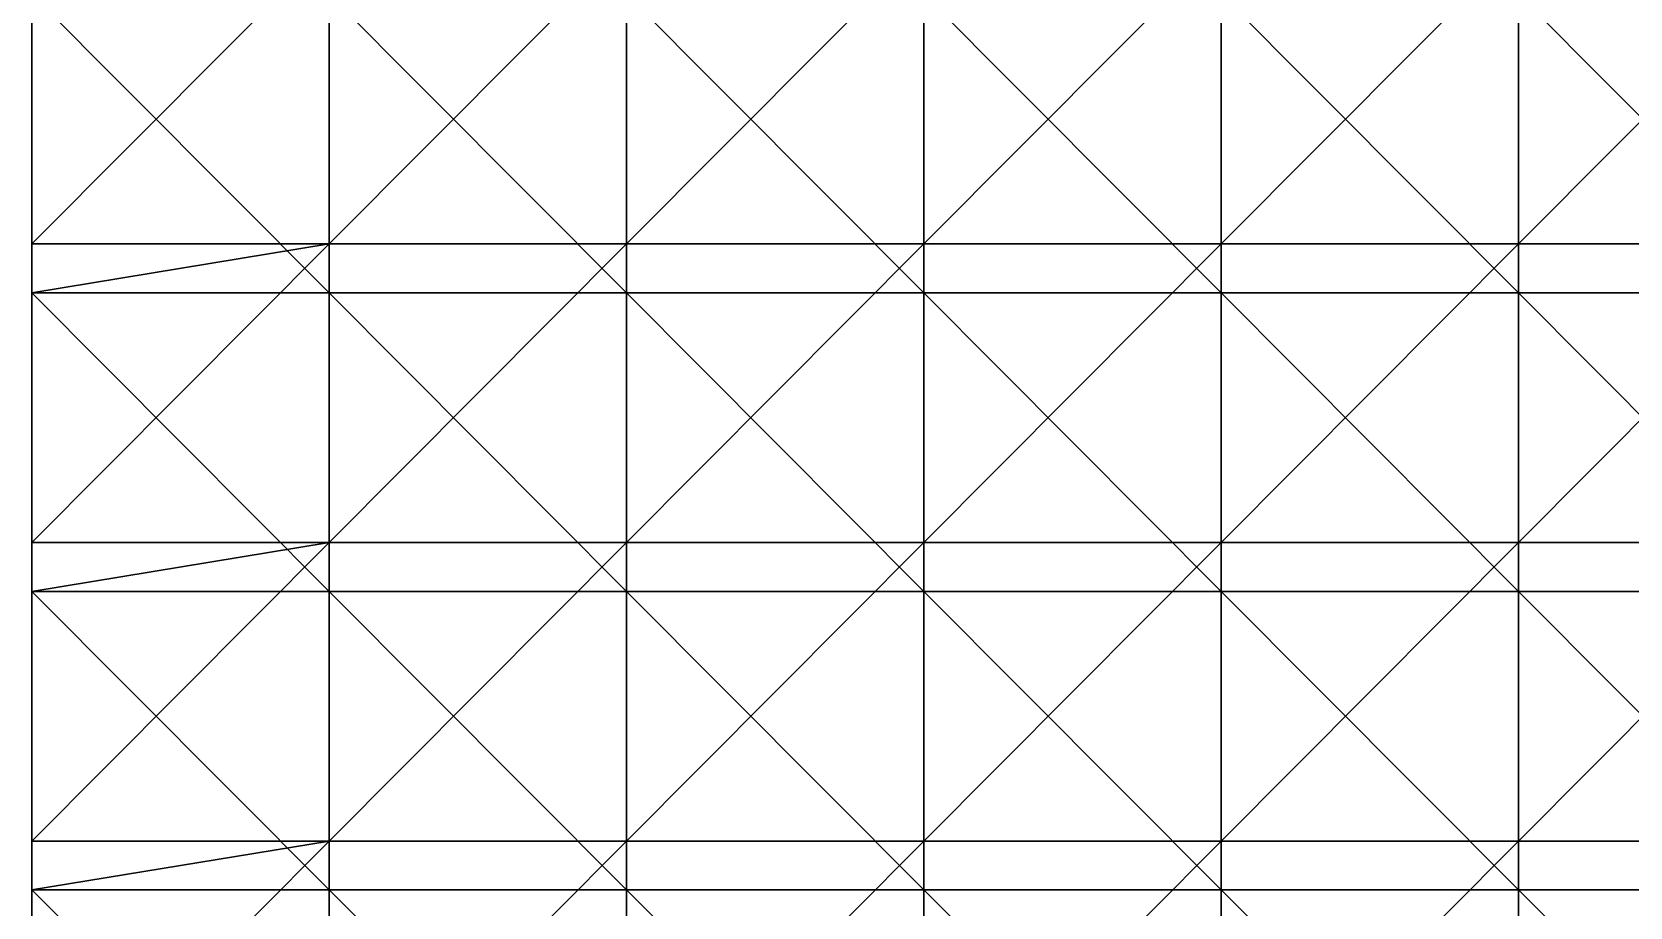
# Model space of a CAD drawing. Header units: inches. Extents: x 0 to 300, y 0 to 160.
# Drawn here: x 0 to 37.5, y 19.47 to 40 of the extents above; entities that cross this region are included whole.
import ezdxf

# ---------------------------------------------------------------- set-up
doc = ezdxf.new("R2010")
doc.units = ezdxf.units.IN
doc.header["$LTSCALE"] = 198.929398
doc.header["$MEASUREMENT"] = 0
for name, color, linetype in [('1', 7, 'CONTINUOUS'), ('4', 7, 'CONTINUOUS'), ('6', 7, 'CONTINUOUS')]:
    doc.layers.add(name, color=color, linetype=linetype)

msp = doc.modelspace()

# ---------------------------------------------------------------- linework, layer by layer
at = {"layer": '1', "linetype": 'CONTINUOUS'}
for points in [[(0, 33.881, -153.043), (0, 33.881, -146.087), (0, 40.888, -153.043), (0, 33.881, -153.043)], [(0, 35.028, -160), (0, 33.881, -153.043), (0, 40.888, -160), (0, 35.028, -160)], [(0, 40.888, -160), (0, 33.881, -153.043), (0, 40.888, -153.043), (0, 40.888, -160)], [(0, 33.881, -146.087), (0, 33.881, -139.13), (0, 40.888, -146.087), (0, 33.881, -146.087)], [(0, 40.888, -153.043), (0, 33.881, -146.087), (0, 40.888, -146.087), (0, 40.888, -153.043)], [(0, 33.881, -139.13), (0, 33.881, -132.174), (0, 40.888, -139.13), (0, 33.881, -139.13)], [(0, 40.888, -146.087), (0, 33.881, -139.13), (0, 40.888, -139.13), (0, 40.888, -146.087)], [(0, 33.881, -132.174), (0, 33.881, -125.217), (0, 40.888, -132.174), (0, 33.881, -132.174)], [(0, 40.888, -139.13), (0, 33.881, -132.174), (0, 40.888, -132.174), (0, 40.888, -139.13)], [(0, 33.881, -125.217), (0, 33.881, -118.261), (0, 40.888, -125.217), (0, 33.881, -125.217)], [(0, 40.888, -132.174), (0, 33.881, -125.217), (0, 40.888, -125.217), (0, 40.888, -132.174)], [(0, 33.881, -118.261), (0, 33.881, -111.304), (0, 40.888, -118.261), (0, 33.881, -118.261)], [(0, 40.888, -125.217), (0, 33.881, -118.261), (0, 40.888, -118.261), (0, 40.888, -125.217)], [(0, 33.881, -111.304), (0, 33.881, -104.348), (0, 40.888, -111.304), (0, 33.881, -111.304)], [(0, 40.888, -118.261), (0, 33.881, -111.304), (0, 40.888, -111.304), (0, 40.888, -118.261)], [(0, 33.881, -104.348), (0, 33.881, -97.391), (0, 40.888, -104.348), (0, 33.881, -104.348)], [(0, 40.888, -111.304), (0, 33.881, -104.348), (0, 40.888, -104.348), (0, 40.888, -111.304)], [(0, 33.881, -97.391), (0, 33.881, -90.435), (0, 40.888, -97.391), (0, 33.881, -97.391)], [(0, 40.888, -104.348), (0, 33.881, -97.391), (0, 40.888, -97.391), (0, 40.888, -104.348)], [(0, 33.881, -90.435), (0, 33.881, -83.478), (0, 40.888, -90.435), (0, 33.881, -90.435)], [(0, 40.888, -97.391), (0, 33.881, -90.435), (0, 40.888, -90.435), (0, 40.888, -97.391)], [(0, 33.881, -83.478), (0, 33.881, -76.522), (0, 40.888, -83.478), (0, 33.881, -83.478)], [(0, 40.888, -90.435), (0, 33.881, -83.478), (0, 40.888, -83.478), (0, 40.888, -90.435)], [(0, 33.881, -76.522), (0, 33.881, -69.565), (0, 40.888, -76.522), (0, 33.881, -76.522)], [(0, 40.888, -83.478), (0, 33.881, -76.522), (0, 40.888, -76.522), (0, 40.888, -83.478)], [(0, 33.881, -69.565), (0, 33.881, -62.609), (0, 40.888, -69.565), (0, 33.881, -69.565)], [(0, 40.888, -76.522), (0, 33.881, -69.565), (0, 40.888, -69.565), (0, 40.888, -76.522)], [(0, 33.881, -62.609), (0, 33.881, -55.652), (0, 40.888, -62.609), (0, 33.881, -62.609)], [(0, 40.888, -69.565), (0, 33.881, -62.609), (0, 40.888, -62.609), (0, 40.888, -69.565)], [(0, 33.881, -55.652), (0, 33.881, -48.696), (0, 40.888, -55.652), (0, 33.881, -55.652)], [(0, 40.888, -62.609), (0, 33.881, -55.652), (0, 40.888, -55.652), (0, 40.888, -62.609)], [(0, 33.881, -48.696), (0, 33.881, -41.739), (0, 40.888, -48.696), (0, 33.881, -48.696)], [(0, 40.888, -55.652), (0, 33.881, -48.696), (0, 40.888, -48.696), (0, 40.888, -55.652)], [(0, 33.881, -41.739), (0, 33.881, -34.783), (0, 40.888, -41.739), (0, 33.881, -41.739)], [(0, 40.888, -48.696), (0, 33.881, -41.739), (0, 40.888, -41.739), (0, 40.888, -48.696)], [(0, 33.881, -34.783), (0, 33.881, -27.826), (0, 40.888, -34.783), (0, 33.881, -34.783)], [(0, 40.888, -41.739), (0, 33.881, -34.783), (0, 40.888, -34.783), (0, 40.888, -41.739)], [(0, 33.881, -27.826), (0, 33.881, -20.87), (0, 40.888, -27.826), (0, 33.881, -27.826)], [(0, 40.888, -34.783), (0, 33.881, -27.826), (0, 40.888, -27.826), (0, 40.888, -34.783)], [(0, 33.881, -20.87), (0, 33.881, -13.913), (0, 40.888, -20.87), (0, 33.881, -20.87)], [(0, 40.888, -27.826), (0, 33.881, -20.87), (0, 40.888, -20.87), (0, 40.888, -27.826)], [(0, 33.881, -13.913), (0, 33.881, -6.957), (0, 40.888, -13.913), (0, 33.881, -13.913)], [(0, 40.888, -20.87), (0, 33.881, -13.913), (0, 40.888, -13.913), (0, 40.888, -20.87)], [(0, 33.881, -6.957), (0, 33.881), (0, 40.888, -6.957), (0, 33.881, -6.957)], [(0, 40.888, -13.913), (0, 33.881, -6.957), (0, 40.888, -6.957), (0, 40.888, -13.913)], [(0, 40.888, -6.957), (0, 33.881), (0, 40.888), (0, 40.888, -6.957)], [(0, 33.881, -160), (0, 33.881, -153.043), (0, 35.028, -160), (0, 33.881, -160)], [(0, 26.874, -153.043), (0, 26.874, -146.087), (0, 33.881, -153.043), (0, 26.874, -153.043)], [(0, 28.021, -160), (0, 26.874, -153.043), (0, 33.881, -160), (0, 28.021, -160)], [(0, 33.881, -160), (0, 26.874, -153.043), (0, 33.881, -153.043), (0, 33.881, -160)], [(0, 26.874, -146.087), (0, 26.874, -139.13), (0, 33.881, -146.087), (0, 26.874, -146.087)], [(0, 33.881, -153.043), (0, 26.874, -146.087), (0, 33.881, -146.087), (0, 33.881, -153.043)], [(0, 26.874, -139.13), (0, 26.874, -132.174), (0, 33.881, -139.13), (0, 26.874, -139.13)], [(0, 33.881, -146.087), (0, 26.874, -139.13), (0, 33.881, -139.13), (0, 33.881, -146.087)], [(0, 26.874, -132.174), (0, 26.874, -125.217), (0, 33.881, -132.174), (0, 26.874, -132.174)], [(0, 33.881, -139.13), (0, 26.874, -132.174), (0, 33.881, -132.174), (0, 33.881, -139.13)], [(0, 26.874, -125.217), (0, 26.874, -118.261), (0, 33.881, -125.217), (0, 26.874, -125.217)], [(0, 33.881, -132.174), (0, 26.874, -125.217), (0, 33.881, -125.217), (0, 33.881, -132.174)], [(0, 26.874, -118.261), (0, 26.874, -111.304), (0, 33.881, -118.261), (0, 26.874, -118.261)], [(0, 33.881, -125.217), (0, 26.874, -118.261), (0, 33.881, -118.261), (0, 33.881, -125.217)], [(0, 26.874, -111.304), (0, 26.874, -104.348), (0, 33.881, -111.304), (0, 26.874, -111.304)], [(0, 33.881, -118.261), (0, 26.874, -111.304), (0, 33.881, -111.304), (0, 33.881, -118.261)], [(0, 26.874, -104.348), (0, 26.874, -97.391), (0, 33.881, -104.348), (0, 26.874, -104.348)], [(0, 33.881, -111.304), (0, 26.874, -104.348), (0, 33.881, -104.348), (0, 33.881, -111.304)], [(0, 26.874, -97.391), (0, 26.874, -90.435), (0, 33.881, -97.391), (0, 26.874, -97.391)], [(0, 33.881, -104.348), (0, 26.874, -97.391), (0, 33.881, -97.391), (0, 33.881, -104.348)], [(0, 26.874, -90.435), (0, 26.874, -83.478), (0, 33.881, -90.435), (0, 26.874, -90.435)], [(0, 33.881, -97.391), (0, 26.874, -90.435), (0, 33.881, -90.435), (0, 33.881, -97.391)], [(0, 26.874, -83.478), (0, 26.874, -76.522), (0, 33.881, -83.478), (0, 26.874, -83.478)], [(0, 33.881, -90.435), (0, 26.874, -83.478), (0, 33.881, -83.478), (0, 33.881, -90.435)], [(0, 26.874, -76.522), (0, 26.874, -69.565), (0, 33.881, -76.522), (0, 26.874, -76.522)], [(0, 33.881, -83.478), (0, 26.874, -76.522), (0, 33.881, -76.522), (0, 33.881, -83.478)], [(0, 26.874, -69.565), (0, 26.874, -62.609), (0, 33.881, -69.565), (0, 26.874, -69.565)], [(0, 33.881, -76.522), (0, 26.874, -69.565), (0, 33.881, -69.565), (0, 33.881, -76.522)], [(0, 26.874, -62.609), (0, 26.874, -55.652), (0, 33.881, -62.609), (0, 26.874, -62.609)], [(0, 33.881, -69.565), (0, 26.874, -62.609), (0, 33.881, -62.609), (0, 33.881, -69.565)], [(0, 26.874, -55.652), (0, 26.874, -48.696), (0, 33.881, -55.652), (0, 26.874, -55.652)], [(0, 33.881, -62.609), (0, 26.874, -55.652), (0, 33.881, -55.652), (0, 33.881, -62.609)], [(0, 26.874, -48.696), (0, 26.874, -41.739), (0, 33.881, -48.696), (0, 26.874, -48.696)], [(0, 33.881, -55.652), (0, 26.874, -48.696), (0, 33.881, -48.696), (0, 33.881, -55.652)], [(0, 26.874, -41.739), (0, 26.874, -34.783), (0, 33.881, -41.739), (0, 26.874, -41.739)], [(0, 33.881, -48.696), (0, 26.874, -41.739), (0, 33.881, -41.739), (0, 33.881, -48.696)], [(0, 26.874, -34.783), (0, 26.874, -27.826), (0, 33.881, -34.783), (0, 26.874, -34.783)], [(0, 33.881, -41.739), (0, 26.874, -34.783), (0, 33.881, -34.783), (0, 33.881, -41.739)], [(0, 26.874, -27.826), (0, 26.874, -20.87), (0, 33.881, -27.826), (0, 26.874, -27.826)], [(0, 33.881, -34.783), (0, 26.874, -27.826), (0, 33.881, -27.826), (0, 33.881, -34.783)], [(0, 26.874, -20.87), (0, 26.874, -13.913), (0, 33.881, -20.87), (0, 26.874, -20.87)], [(0, 33.881, -27.826), (0, 26.874, -20.87), (0, 33.881, -20.87), (0, 33.881, -27.826)], [(0, 26.874, -13.913), (0, 26.874, -6.957), (0, 33.881, -13.913), (0, 26.874, -13.913)], [(0, 33.881, -20.87), (0, 26.874, -13.913), (0, 33.881, -13.913), (0, 33.881, -20.87)], [(0, 26.874, -6.957), (0, 26.874), (0, 33.881, -6.957), (0, 26.874, -6.957)], [(0, 33.881, -13.913), (0, 26.874, -6.957), (0, 33.881, -6.957), (0, 33.881, -13.913)], [(0, 33.881, -6.957), (0, 26.874), (0, 33.881), (0, 33.881, -6.957)], [(0, 26.874, -160), (0, 26.874, -153.043), (0, 28.021, -160), (0, 26.874, -160)], [(0, 19.867, -153.043), (0, 19.867, -146.087), (0, 26.874, -153.043), (0, 19.867, -153.043)], [(0, 21.014, -160), (0, 19.867, -153.043), (0, 26.874, -160), (0, 21.014, -160)], [(0, 26.874, -160), (0, 19.867, -153.043), (0, 26.874, -153.043), (0, 26.874, -160)], [(0, 19.867, -146.087), (0, 19.867, -139.13), (0, 26.874, -146.087), (0, 19.867, -146.087)], [(0, 26.874, -153.043), (0, 19.867, -146.087), (0, 26.874, -146.087), (0, 26.874, -153.043)], [(0, 19.867, -139.13), (0, 19.867, -132.174), (0, 26.874, -139.13), (0, 19.867, -139.13)], [(0, 26.874, -146.087), (0, 19.867, -139.13), (0, 26.874, -139.13), (0, 26.874, -146.087)], [(0, 19.867, -132.174), (0, 19.867, -125.217), (0, 26.874, -132.174), (0, 19.867, -132.174)], [(0, 26.874, -139.13), (0, 19.867, -132.174), (0, 26.874, -132.174), (0, 26.874, -139.13)], [(0, 19.867, -125.217), (0, 19.867, -118.261), (0, 26.874, -125.217), (0, 19.867, -125.217)], [(0, 26.874, -132.174), (0, 19.867, -125.217), (0, 26.874, -125.217), (0, 26.874, -132.174)], [(0, 19.867, -118.261), (0, 19.867, -111.304), (0, 26.874, -118.261), (0, 19.867, -118.261)], [(0, 26.874, -125.217), (0, 19.867, -118.261), (0, 26.874, -118.261), (0, 26.874, -125.217)], [(0, 19.867, -111.304), (0, 19.867, -104.348), (0, 26.874, -111.304), (0, 19.867, -111.304)], [(0, 26.874, -118.261), (0, 19.867, -111.304), (0, 26.874, -111.304), (0, 26.874, -118.261)], [(0, 19.867, -104.348), (0, 19.867, -97.391), (0, 26.874, -104.348), (0, 19.867, -104.348)], [(0, 26.874, -111.304), (0, 19.867, -104.348), (0, 26.874, -104.348), (0, 26.874, -111.304)], [(0, 19.867, -97.391), (0, 19.867, -90.435), (0, 26.874, -97.391), (0, 19.867, -97.391)], [(0, 26.874, -104.348), (0, 19.867, -97.391), (0, 26.874, -97.391), (0, 26.874, -104.348)], [(0, 19.867, -90.435), (0, 19.867, -83.478), (0, 26.874, -90.435), (0, 19.867, -90.435)], [(0, 26.874, -97.391), (0, 19.867, -90.435), (0, 26.874, -90.435), (0, 26.874, -97.391)], [(0, 19.867, -83.478), (0, 19.867, -76.522), (0, 26.874, -83.478), (0, 19.867, -83.478)], [(0, 26.874, -90.435), (0, 19.867, -83.478), (0, 26.874, -83.478), (0, 26.874, -90.435)], [(0, 19.867, -76.522), (0, 19.867, -69.565), (0, 26.874, -76.522), (0, 19.867, -76.522)], [(0, 26.874, -83.478), (0, 19.867, -76.522), (0, 26.874, -76.522), (0, 26.874, -83.478)], [(0, 19.867, -69.565), (0, 19.867, -62.609), (0, 26.874, -69.565), (0, 19.867, -69.565)], [(0, 26.874, -76.522), (0, 19.867, -69.565), (0, 26.874, -69.565), (0, 26.874, -76.522)], [(0, 19.867, -62.609), (0, 19.867, -55.652), (0, 26.874, -62.609), (0, 19.867, -62.609)], [(0, 26.874, -69.565), (0, 19.867, -62.609), (0, 26.874, -62.609), (0, 26.874, -69.565)], [(0, 19.867, -55.652), (0, 19.867, -48.696), (0, 26.874, -55.652), (0, 19.867, -55.652)], [(0, 26.874, -62.609), (0, 19.867, -55.652), (0, 26.874, -55.652), (0, 26.874, -62.609)], [(0, 19.867, -48.696), (0, 19.867, -41.739), (0, 26.874, -48.696), (0, 19.867, -48.696)], [(0, 26.874, -55.652), (0, 19.867, -48.696), (0, 26.874, -48.696), (0, 26.874, -55.652)], [(0, 19.867, -41.739), (0, 19.867, -34.783), (0, 26.874, -41.739), (0, 19.867, -41.739)], [(0, 26.874, -48.696), (0, 19.867, -41.739), (0, 26.874, -41.739), (0, 26.874, -48.696)], [(0, 19.867, -34.783), (0, 19.867, -27.826), (0, 26.874, -34.783), (0, 19.867, -34.783)], [(0, 26.874, -41.739), (0, 19.867, -34.783), (0, 26.874, -34.783), (0, 26.874, -41.739)], [(0, 19.867, -27.826), (0, 19.867, -20.87), (0, 26.874, -27.826), (0, 19.867, -27.826)], [(0, 26.874, -34.783), (0, 19.867, -27.826), (0, 26.874, -27.826), (0, 26.874, -34.783)], [(0, 19.867, -20.87), (0, 19.867, -13.913), (0, 26.874, -20.87), (0, 19.867, -20.87)], [(0, 26.874, -27.826), (0, 19.867, -20.87), (0, 26.874, -20.87), (0, 26.874, -27.826)], [(0, 19.867, -13.913), (0, 19.867, -6.957), (0, 26.874, -13.913), (0, 19.867, -13.913)], [(0, 26.874, -20.87), (0, 19.867, -13.913), (0, 26.874, -13.913), (0, 26.874, -20.87)], [(0, 19.867, -6.957), (0, 19.867), (0, 26.874, -6.957), (0, 19.867, -6.957)], [(0, 26.874, -13.913), (0, 19.867, -6.957), (0, 26.874, -6.957), (0, 26.874, -13.913)], [(0, 26.874, -6.957), (0, 19.867), (0, 26.874), (0, 26.874, -6.957)], [(0, 19.867, -160), (0, 19.867, -153.043), (0, 21.014, -160), (0, 19.867, -160)], [(0, 12.86, -153.043), (0, 12.86, -146.087), (0, 19.867, -153.043), (0, 12.86, -153.043)], [(0, 14.007, -160), (0, 12.86, -153.043), (0, 19.867, -160), (0, 14.007, -160)], [(0, 19.867, -160), (0, 12.86, -153.043), (0, 19.867, -153.043), (0, 19.867, -160)], [(0, 12.86, -146.087), (0, 12.86, -139.13), (0, 19.867, -146.087), (0, 12.86, -146.087)], [(0, 19.867, -153.043), (0, 12.86, -146.087), (0, 19.867, -146.087), (0, 19.867, -153.043)], [(0, 12.86, -139.13), (0, 12.86, -132.174), (0, 19.867, -139.13), (0, 12.86, -139.13)], [(0, 19.867, -146.087), (0, 12.86, -139.13), (0, 19.867, -139.13), (0, 19.867, -146.087)], [(0, 12.86, -132.174), (0, 12.86, -125.217), (0, 19.867, -132.174), (0, 12.86, -132.174)], [(0, 19.867, -139.13), (0, 12.86, -132.174), (0, 19.867, -132.174), (0, 19.867, -139.13)], [(0, 12.86, -125.217), (0, 12.86, -118.261), (0, 19.867, -125.217), (0, 12.86, -125.217)], [(0, 19.867, -132.174), (0, 12.86, -125.217), (0, 19.867, -125.217), (0, 19.867, -132.174)], [(0, 12.86, -118.261), (0, 12.86, -111.304), (0, 19.867, -118.261), (0, 12.86, -118.261)], [(0, 19.867, -125.217), (0, 12.86, -118.261), (0, 19.867, -118.261), (0, 19.867, -125.217)], [(0, 12.86, -111.304), (0, 12.86, -104.348), (0, 19.867, -111.304), (0, 12.86, -111.304)], [(0, 19.867, -118.261), (0, 12.86, -111.304), (0, 19.867, -111.304), (0, 19.867, -118.261)], [(0, 12.86, -104.348), (0, 12.86, -97.391), (0, 19.867, -104.348), (0, 12.86, -104.348)], [(0, 19.867, -111.304), (0, 12.86, -104.348), (0, 19.867, -104.348), (0, 19.867, -111.304)], [(0, 12.86, -97.391), (0, 12.86, -90.435), (0, 19.867, -97.391), (0, 12.86, -97.391)], [(0, 19.867, -104.348), (0, 12.86, -97.391), (0, 19.867, -97.391), (0, 19.867, -104.348)], [(0, 12.86, -90.435), (0, 12.86, -83.478), (0, 19.867, -90.435), (0, 12.86, -90.435)], [(0, 19.867, -97.391), (0, 12.86, -90.435), (0, 19.867, -90.435), (0, 19.867, -97.391)], [(0, 12.86, -83.478), (0, 12.86, -76.522), (0, 19.867, -83.478), (0, 12.86, -83.478)], [(0, 19.867, -90.435), (0, 12.86, -83.478), (0, 19.867, -83.478), (0, 19.867, -90.435)], [(0, 12.86, -76.522), (0, 12.86, -69.565), (0, 19.867, -76.522), (0, 12.86, -76.522)], [(0, 19.867, -83.478), (0, 12.86, -76.522), (0, 19.867, -76.522), (0, 19.867, -83.478)], [(0, 12.86, -69.565), (0, 12.86, -62.609), (0, 19.867, -69.565), (0, 12.86, -69.565)], [(0, 19.867, -76.522), (0, 12.86, -69.565), (0, 19.867, -69.565), (0, 19.867, -76.522)], [(0, 12.86, -62.609), (0, 12.86, -55.652), (0, 19.867, -62.609), (0, 12.86, -62.609)], [(0, 19.867, -69.565), (0, 12.86, -62.609), (0, 19.867, -62.609), (0, 19.867, -69.565)], [(0, 12.86, -55.652), (0, 12.86, -48.696), (0, 19.867, -55.652), (0, 12.86, -55.652)], [(0, 19.867, -62.609), (0, 12.86, -55.652), (0, 19.867, -55.652), (0, 19.867, -62.609)], [(0, 12.86, -48.696), (0, 12.86, -41.739), (0, 19.867, -48.696), (0, 12.86, -48.696)], [(0, 19.867, -55.652), (0, 12.86, -48.696), (0, 19.867, -48.696), (0, 19.867, -55.652)], [(0, 12.86, -41.739), (0, 12.86, -34.783), (0, 19.867, -41.739), (0, 12.86, -41.739)], [(0, 19.867, -48.696), (0, 12.86, -41.739), (0, 19.867, -41.739), (0, 19.867, -48.696)], [(0, 12.86, -34.783), (0, 12.86, -27.826), (0, 19.867, -34.783), (0, 12.86, -34.783)], [(0, 19.867, -41.739), (0, 12.86, -34.783), (0, 19.867, -34.783), (0, 19.867, -41.739)], [(0, 12.86, -27.826), (0, 12.86, -20.87), (0, 19.867, -27.826), (0, 12.86, -27.826)], [(0, 19.867, -34.783), (0, 12.86, -27.826), (0, 19.867, -27.826), (0, 19.867, -34.783)], [(0, 12.86, -20.87), (0, 12.86, -13.913), (0, 19.867, -20.87), (0, 12.86, -20.87)], [(0, 19.867, -27.826), (0, 12.86, -20.87), (0, 19.867, -20.87), (0, 19.867, -27.826)], [(0, 12.86, -13.913), (0, 12.86, -6.957), (0, 19.867, -13.913), (0, 12.86, -13.913)], [(0, 19.867, -20.87), (0, 12.86, -13.913), (0, 19.867, -13.913), (0, 19.867, -20.87)], [(0, 12.86, -6.957), (0, 12.86), (0, 19.867, -6.957), (0, 12.86, -6.957)], [(0, 19.867, -13.913), (0, 12.86, -6.957), (0, 19.867, -6.957), (0, 19.867, -13.913)], [(0, 19.867, -6.957), (0, 12.86), (0, 19.867), (0, 19.867, -6.957)]]:
    msp.add_3dface(points, dxfattribs=at)
at = {"layer": '4', "linetype": 'CONTINUOUS'}
for points in [[(0, 35.028, -160), (0, 40.888, -160), (6.977, 42.035, -160), (0, 35.028, -160)], [(6.977, 35.028, -160), (0, 35.028, -160), (6.977, 42.035, -160), (6.977, 35.028, -160)], [(13.953, 35.028, -160), (6.977, 35.028, -160), (13.953, 42.035, -160), (13.953, 35.028, -160)], [(13.953, 42.035, -160), (6.977, 35.028, -160), (6.977, 42.035, -160), (13.953, 42.035, -160)], [(20.93, 35.028, -160), (13.953, 35.028, -160), (20.93, 42.035, -160), (20.93, 35.028, -160)], [(20.93, 42.035, -160), (13.953, 35.028, -160), (13.953, 42.035, -160), (20.93, 42.035, -160)], [(27.907, 35.028, -160), (20.93, 35.028, -160), (27.907, 42.035, -160), (27.907, 35.028, -160)], [(27.907, 42.035, -160), (20.93, 35.028, -160), (20.93, 42.035, -160), (27.907, 42.035, -160)], [(34.884, 35.028, -160), (27.907, 35.028, -160), (34.884, 42.035, -160), (34.884, 35.028, -160)], [(34.884, 42.035, -160), (27.907, 35.028, -160), (27.907, 42.035, -160), (34.884, 42.035, -160)], [(41.86, 35.028, -160), (34.884, 35.028, -160), (41.86, 42.035, -160), (41.86, 35.028, -160)], [(41.86, 42.035, -160), (34.884, 35.028, -160), (34.884, 42.035, -160), (41.86, 42.035, -160)], [(0, 28.021, -160), (0, 33.881, -160), (6.977, 35.028, -160), (0, 28.021, -160)], [(6.977, 28.021, -160), (0, 28.021, -160), (6.977, 35.028, -160), (6.977, 28.021, -160)], [(0, 33.881, -160), (0, 35.028, -160), (6.977, 35.028, -160), (0, 33.881, -160)], [(13.953, 28.021, -160), (6.977, 28.021, -160), (13.953, 35.028, -160), (13.953, 28.021, -160)], [(13.953, 35.028, -160), (6.977, 28.021, -160), (6.977, 35.028, -160), (13.953, 35.028, -160)], [(20.93, 28.021, -160), (13.953, 28.021, -160), (20.93, 35.028, -160), (20.93, 28.021, -160)], [(20.93, 35.028, -160), (13.953, 28.021, -160), (13.953, 35.028, -160), (20.93, 35.028, -160)], [(27.907, 28.021, -160), (20.93, 28.021, -160), (27.907, 35.028, -160), (27.907, 28.021, -160)], [(27.907, 35.028, -160), (20.93, 28.021, -160), (20.93, 35.028, -160), (27.907, 35.028, -160)], [(34.884, 28.021, -160), (27.907, 28.021, -160), (34.884, 35.028, -160), (34.884, 28.021, -160)], [(34.884, 35.028, -160), (27.907, 28.021, -160), (27.907, 35.028, -160), (34.884, 35.028, -160)], [(41.86, 28.021, -160), (34.884, 28.021, -160), (41.86, 35.028, -160), (41.86, 28.021, -160)], [(41.86, 35.028, -160), (34.884, 28.021, -160), (34.884, 35.028, -160), (41.86, 35.028, -160)], [(0, 21.014, -160), (0, 26.874, -160), (6.977, 28.021, -160), (0, 21.014, -160)], [(6.977, 21.014, -160), (0, 21.014, -160), (6.977, 28.021, -160), (6.977, 21.014, -160)], [(0, 26.874, -160), (0, 28.021, -160), (6.977, 28.021, -160), (0, 26.874, -160)], [(13.953, 21.014, -160), (6.977, 21.014, -160), (13.953, 28.021, -160), (13.953, 21.014, -160)], [(13.953, 28.021, -160), (6.977, 21.014, -160), (6.977, 28.021, -160), (13.953, 28.021, -160)], [(20.93, 21.014, -160), (13.953, 21.014, -160), (20.93, 28.021, -160), (20.93, 21.014, -160)], [(20.93, 28.021, -160), (13.953, 21.014, -160), (13.953, 28.021, -160), (20.93, 28.021, -160)], [(27.907, 21.014, -160), (20.93, 21.014, -160), (27.907, 28.021, -160), (27.907, 21.014, -160)], [(27.907, 28.021, -160), (20.93, 21.014, -160), (20.93, 28.021, -160), (27.907, 28.021, -160)], [(34.884, 21.014, -160), (27.907, 21.014, -160), (34.884, 28.021, -160), (34.884, 21.014, -160)], [(34.884, 28.021, -160), (27.907, 21.014, -160), (27.907, 28.021, -160), (34.884, 28.021, -160)], [(41.86, 21.014, -160), (34.884, 21.014, -160), (41.86, 28.021, -160), (41.86, 21.014, -160)], [(41.86, 28.021, -160), (34.884, 21.014, -160), (34.884, 28.021, -160), (41.86, 28.021, -160)], [(0, 14.007, -160), (0, 19.867, -160), (6.977, 21.014, -160), (0, 14.007, -160)], [(6.977, 14.007, -160), (0, 14.007, -160), (6.977, 21.014, -160), (6.977, 14.007, -160)], [(0, 19.867, -160), (0, 21.014, -160), (6.977, 21.014, -160), (0, 19.867, -160)], [(13.953, 14.007, -160), (6.977, 14.007, -160), (13.953, 21.014, -160), (13.953, 14.007, -160)], [(13.953, 21.014, -160), (6.977, 14.007, -160), (6.977, 21.014, -160), (13.953, 21.014, -160)], [(20.93, 14.007, -160), (13.953, 14.007, -160), (20.93, 21.014, -160), (20.93, 14.007, -160)], [(20.93, 21.014, -160), (13.953, 14.007, -160), (13.953, 21.014, -160), (20.93, 21.014, -160)], [(27.907, 14.007, -160), (20.93, 14.007, -160), (27.907, 21.014, -160), (27.907, 14.007, -160)], [(27.907, 21.014, -160), (20.93, 14.007, -160), (20.93, 21.014, -160), (27.907, 21.014, -160)], [(34.884, 14.007, -160), (27.907, 14.007, -160), (34.884, 21.014, -160), (34.884, 14.007, -160)], [(34.884, 21.014, -160), (27.907, 14.007, -160), (27.907, 21.014, -160), (34.884, 21.014, -160)], [(41.86, 14.007, -160), (34.884, 14.007, -160), (41.86, 21.014, -160), (41.86, 14.007, -160)], [(41.86, 21.014, -160), (34.884, 14.007, -160), (34.884, 21.014, -160), (41.86, 21.014, -160)]]:
    msp.add_3dface(points, dxfattribs=at)
at = {"layer": '6', "linetype": 'CONTINUOUS'}
for points in [[(0, 40.888), (0, 33.881), (6.977, 33.881), (0, 40.888)], [(6.977, 40.888), (0, 40.888), (6.977, 33.881), (6.977, 40.888)], [(13.953, 40.888), (6.977, 40.888), (13.953, 33.881), (13.953, 40.888)], [(13.953, 33.881), (6.977, 40.888), (6.977, 33.881), (13.953, 33.881)], [(20.93, 40.888), (13.953, 40.888), (20.93, 33.881), (20.93, 40.888)], [(20.93, 33.881), (13.953, 40.888), (13.953, 33.881), (20.93, 33.881)], [(27.907, 40.888), (20.93, 40.888), (27.907, 33.881), (27.907, 40.888)], [(27.907, 33.881), (20.93, 40.888), (20.93, 33.881), (27.907, 33.881)], [(34.884, 40.888), (27.907, 40.888), (34.884, 33.881), (34.884, 40.888)], [(34.884, 33.881), (27.907, 40.888), (27.907, 33.881), (34.884, 33.881)], [(41.86, 40.888), (34.884, 40.888), (41.86, 33.881), (41.86, 40.888)], [(41.86, 33.881), (34.884, 40.888), (34.884, 33.881), (41.86, 33.881)], [(0, 33.881), (0, 26.874), (6.977, 26.874), (0, 33.881)], [(6.977, 33.881), (0, 33.881), (6.977, 26.874), (6.977, 33.881)], [(13.953, 33.881), (6.977, 33.881), (13.953, 26.874), (13.953, 33.881)], [(13.953, 26.874), (6.977, 33.881), (6.977, 26.874), (13.953, 26.874)], [(20.93, 33.881), (13.953, 33.881), (20.93, 26.874), (20.93, 33.881)], [(20.93, 26.874), (13.953, 33.881), (13.953, 26.874), (20.93, 26.874)], [(27.907, 33.881), (20.93, 33.881), (27.907, 26.874), (27.907, 33.881)], [(27.907, 26.874), (20.93, 33.881), (20.93, 26.874), (27.907, 26.874)], [(34.884, 33.881), (27.907, 33.881), (34.884, 26.874), (34.884, 33.881)], [(34.884, 26.874), (27.907, 33.881), (27.907, 26.874), (34.884, 26.874)], [(41.86, 33.881), (34.884, 33.881), (41.86, 26.874), (41.86, 33.881)], [(41.86, 26.874), (34.884, 33.881), (34.884, 26.874), (41.86, 26.874)], [(0, 26.874), (0, 19.867), (6.977, 19.867), (0, 26.874)], [(6.977, 26.874), (0, 26.874), (6.977, 19.867), (6.977, 26.874)], [(13.953, 26.874), (6.977, 26.874), (13.953, 19.867), (13.953, 26.874)], [(13.953, 19.867), (6.977, 26.874), (6.977, 19.867), (13.953, 19.867)], [(20.93, 26.874), (13.953, 26.874), (20.93, 19.867), (20.93, 26.874)], [(20.93, 19.867), (13.953, 26.874), (13.953, 19.867), (20.93, 19.867)], [(27.907, 26.874), (20.93, 26.874), (27.907, 19.867), (27.907, 26.874)], [(27.907, 19.867), (20.93, 26.874), (20.93, 19.867), (27.907, 19.867)], [(34.884, 26.874), (27.907, 26.874), (34.884, 19.867), (34.884, 26.874)], [(34.884, 19.867), (27.907, 26.874), (27.907, 19.867), (34.884, 19.867)], [(41.86, 26.874), (34.884, 26.874), (41.86, 19.867), (41.86, 26.874)], [(41.86, 19.867), (34.884, 26.874), (34.884, 19.867), (41.86, 19.867)], [(0, 19.867), (0, 12.86), (6.977, 12.86), (0, 19.867)], [(6.977, 19.867), (0, 19.867), (6.977, 12.86), (6.977, 19.867)], [(13.953, 19.867), (6.977, 19.867), (13.953, 12.86), (13.953, 19.867)], [(13.953, 12.86), (6.977, 19.867), (6.977, 12.86), (13.953, 12.86)], [(20.93, 19.867), (13.953, 19.867), (20.93, 12.86), (20.93, 19.867)], [(20.93, 12.86), (13.953, 19.867), (13.953, 12.86), (20.93, 12.86)], [(27.907, 19.867), (20.93, 19.867), (27.907, 12.86), (27.907, 19.867)], [(27.907, 12.86), (20.93, 19.867), (20.93, 12.86), (27.907, 12.86)], [(34.884, 19.867), (27.907, 19.867), (34.884, 12.86), (34.884, 19.867)], [(34.884, 12.86), (27.907, 19.867), (27.907, 12.86), (34.884, 12.86)], [(41.86, 19.867), (34.884, 19.867), (41.86, 12.86), (41.86, 19.867)], [(41.86, 12.86), (34.884, 19.867), (34.884, 12.86), (41.86, 12.86)]]:
    msp.add_3dface(points, dxfattribs=at)

doc.saveas('drawing.dxf')
